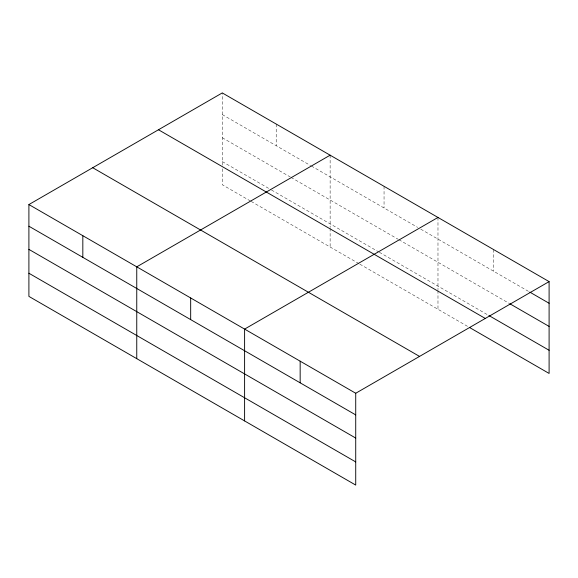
<?xml version="1.0" encoding="UTF-8"?>
<svg xmlns="http://www.w3.org/2000/svg" width="578" height="578" viewBox="0 0 578 578"><rect width="100%" height="100%" fill="white"/><g stroke="black" fill="none" stroke-linecap="round" stroke-linejoin="round"><path stroke-width="0.43" stroke-dasharray="2.89 2.17" d="M222.277 165.149L222.277 92.921M222.277 114.574L310.588 165.561M311.369 166.009L417.663 227.378M420.784 229.177L529.036 291.68M222.277 137.73L290.272 176.984M291.052 177.439L398.119 239.249M398.907 239.704L508.972 303.255M222.277 161.587L270.735 189.562M271.516 190.018L378.583 251.835M379.363 252.283L488.135 315.082M250.411 200.992L222.277 184.743L222.277 168.711M251.192 201.44L359.046 263.705M359.827 264.16L468.072 326.657M493.54 249.53L493.54 271.183M437.98 217.451L437.98 289.686M437.98 290.575L437.98 309.281M384.052 186.318L384.052 207.972M330.132 155.186L330.132 227.421M330.132 228.31L330.132 247.016M276.205 124.053L276.205 145.707"/><path stroke-width="0.87" d="M28.9 204.561L355.723 393.257L355.723 485.079L28.9 296.391L28.9 204.561L222.277 92.921L549.1 281.609L549.1 373.439L469.618 327.545M330.132 155.186L136.755 266.834L136.755 358.656M437.98 217.451L244.602 329.099L244.602 420.929M355.723 393.257L549.1 281.609M529.809 292.121L549.1 303.262M509.745 303.696L549.1 326.418M488.909 315.53L549.1 350.275M158.466 129.761L485.289 318.449M92.711 167.721L419.534 356.409M28.9 226.215L355.723 414.903M28.9 249.371L355.723 438.066M28.9 273.235L355.723 461.923M300.163 361.178L300.163 382.831M190.675 297.966L190.675 319.62M82.827 235.701L82.827 257.347"/></g></svg>
